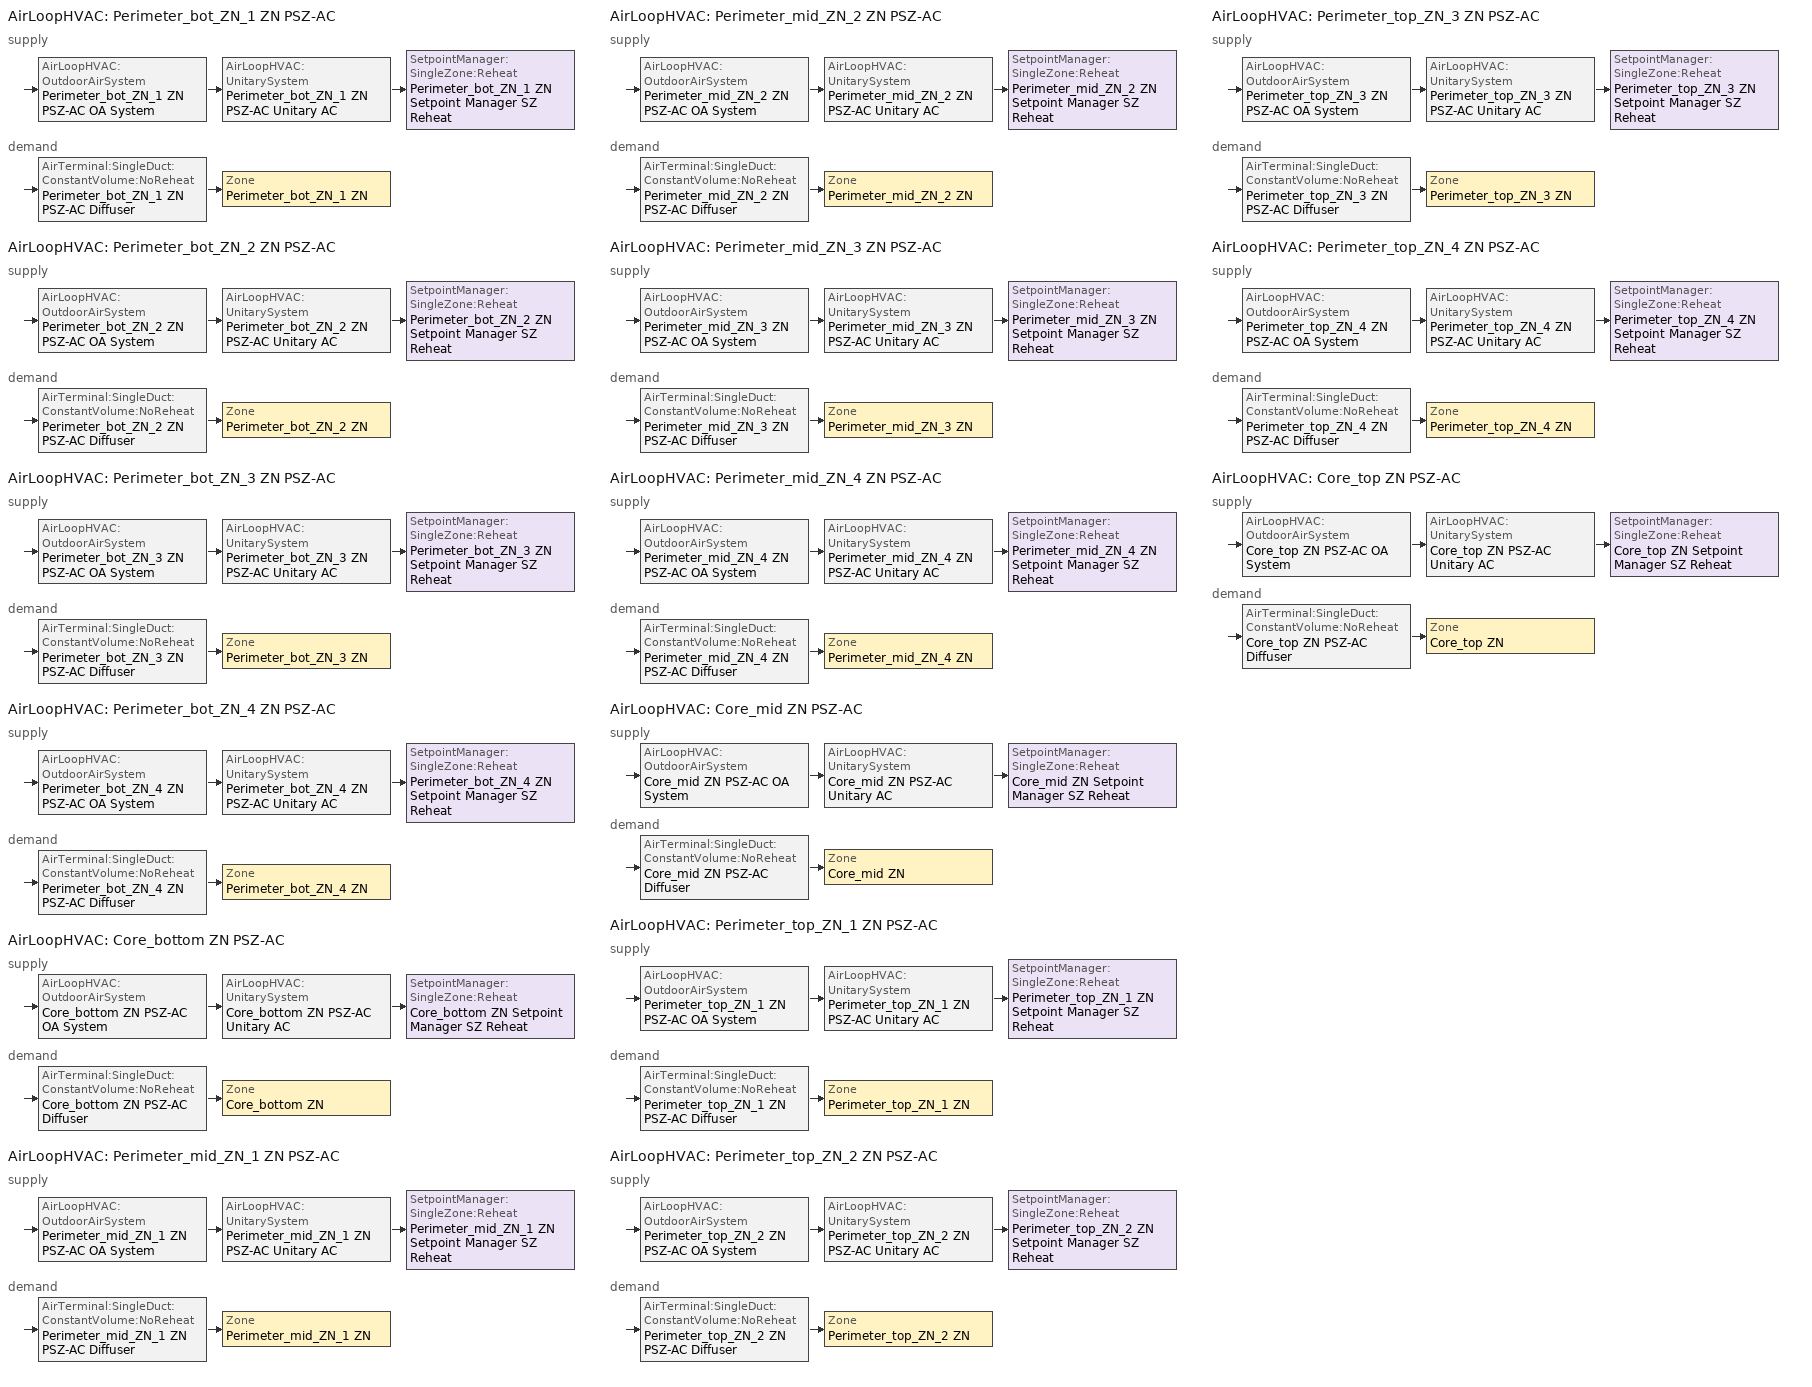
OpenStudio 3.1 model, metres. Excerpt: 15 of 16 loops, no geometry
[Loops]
AirLoopHVAC 'Perimeter_bot_ZN_1 ZN PSZ-AC'
 supply: AirLoopHVAC:OutdoorAirSystem 'Perimeter_bot_ZN_1 ZN PSZ-AC OA System' > AirLoopHVAC:UnitarySystem 'Perimeter_bot_ZN_1 ZN PSZ-AC Unitary AC' > SetpointManager:SingleZone:Reheat 'Perimeter_bot_ZN_1 ZN Setpoint Manager SZ Reheat'
 demand: AirTerminal:SingleDuct:ConstantVolume:NoReheat 'Perimeter_bot_ZN_1 ZN PSZ-AC Diffuser' > Zone 'Perimeter_bot_ZN_1 ZN'
AirLoopHVAC 'Perimeter_bot_ZN_2 ZN PSZ-AC'
 supply: AirLoopHVAC:OutdoorAirSystem 'Perimeter_bot_ZN_2 ZN PSZ-AC OA System' > AirLoopHVAC:UnitarySystem 'Perimeter_bot_ZN_2 ZN PSZ-AC Unitary AC' > SetpointManager:SingleZone:Reheat 'Perimeter_bot_ZN_2 ZN Setpoint Manager SZ Reheat'
 demand: AirTerminal:SingleDuct:ConstantVolume:NoReheat 'Perimeter_bot_ZN_2 ZN PSZ-AC Diffuser' > Zone 'Perimeter_bot_ZN_2 ZN'
AirLoopHVAC 'Perimeter_bot_ZN_3 ZN PSZ-AC'
 supply: AirLoopHVAC:OutdoorAirSystem 'Perimeter_bot_ZN_3 ZN PSZ-AC OA System' > AirLoopHVAC:UnitarySystem 'Perimeter_bot_ZN_3 ZN PSZ-AC Unitary AC' > SetpointManager:SingleZone:Reheat 'Perimeter_bot_ZN_3 ZN Setpoint Manager SZ Reheat'
 demand: AirTerminal:SingleDuct:ConstantVolume:NoReheat 'Perimeter_bot_ZN_3 ZN PSZ-AC Diffuser' > Zone 'Perimeter_bot_ZN_3 ZN'
AirLoopHVAC 'Perimeter_bot_ZN_4 ZN PSZ-AC'
 supply: AirLoopHVAC:OutdoorAirSystem 'Perimeter_bot_ZN_4 ZN PSZ-AC OA System' > AirLoopHVAC:UnitarySystem 'Perimeter_bot_ZN_4 ZN PSZ-AC Unitary AC' > SetpointManager:SingleZone:Reheat 'Perimeter_bot_ZN_4 ZN Setpoint Manager SZ Reheat'
 demand: AirTerminal:SingleDuct:ConstantVolume:NoReheat 'Perimeter_bot_ZN_4 ZN PSZ-AC Diffuser' > Zone 'Perimeter_bot_ZN_4 ZN'
AirLoopHVAC 'Core_bottom ZN PSZ-AC'
 supply: AirLoopHVAC:OutdoorAirSystem 'Core_bottom ZN PSZ-AC OA System' > AirLoopHVAC:UnitarySystem 'Core_bottom ZN PSZ-AC Unitary AC' > SetpointManager:SingleZone:Reheat 'Core_bottom ZN Setpoint Manager SZ Reheat'
 demand: AirTerminal:SingleDuct:ConstantVolume:NoReheat 'Core_bottom ZN PSZ-AC Diffuser' > Zone 'Core_bottom ZN'
AirLoopHVAC 'Perimeter_mid_ZN_1 ZN PSZ-AC'
 supply: AirLoopHVAC:OutdoorAirSystem 'Perimeter_mid_ZN_1 ZN PSZ-AC OA System' > AirLoopHVAC:UnitarySystem 'Perimeter_mid_ZN_1 ZN PSZ-AC Unitary AC' > SetpointManager:SingleZone:Reheat 'Perimeter_mid_ZN_1 ZN Setpoint Manager SZ Reheat'
 demand: AirTerminal:SingleDuct:ConstantVolume:NoReheat 'Perimeter_mid_ZN_1 ZN PSZ-AC Diffuser' > Zone 'Perimeter_mid_ZN_1 ZN'
AirLoopHVAC 'Perimeter_mid_ZN_2 ZN PSZ-AC'
 supply: AirLoopHVAC:OutdoorAirSystem 'Perimeter_mid_ZN_2 ZN PSZ-AC OA System' > AirLoopHVAC:UnitarySystem 'Perimeter_mid_ZN_2 ZN PSZ-AC Unitary AC' > SetpointManager:SingleZone:Reheat 'Perimeter_mid_ZN_2 ZN Setpoint Manager SZ Reheat'
 demand: AirTerminal:SingleDuct:ConstantVolume:NoReheat 'Perimeter_mid_ZN_2 ZN PSZ-AC Diffuser' > Zone 'Perimeter_mid_ZN_2 ZN'
AirLoopHVAC 'Perimeter_mid_ZN_3 ZN PSZ-AC'
 supply: AirLoopHVAC:OutdoorAirSystem 'Perimeter_mid_ZN_3 ZN PSZ-AC OA System' > AirLoopHVAC:UnitarySystem 'Perimeter_mid_ZN_3 ZN PSZ-AC Unitary AC' > SetpointManager:SingleZone:Reheat 'Perimeter_mid_ZN_3 ZN Setpoint Manager SZ Reheat'
 demand: AirTerminal:SingleDuct:ConstantVolume:NoReheat 'Perimeter_mid_ZN_3 ZN PSZ-AC Diffuser' > Zone 'Perimeter_mid_ZN_3 ZN'
AirLoopHVAC 'Perimeter_mid_ZN_4 ZN PSZ-AC'
 supply: AirLoopHVAC:OutdoorAirSystem 'Perimeter_mid_ZN_4 ZN PSZ-AC OA System' > AirLoopHVAC:UnitarySystem 'Perimeter_mid_ZN_4 ZN PSZ-AC Unitary AC' > SetpointManager:SingleZone:Reheat 'Perimeter_mid_ZN_4 ZN Setpoint Manager SZ Reheat'
 demand: AirTerminal:SingleDuct:ConstantVolume:NoReheat 'Perimeter_mid_ZN_4 ZN PSZ-AC Diffuser' > Zone 'Perimeter_mid_ZN_4 ZN'
AirLoopHVAC 'Core_mid ZN PSZ-AC'
 supply: AirLoopHVAC:OutdoorAirSystem 'Core_mid ZN PSZ-AC OA System' > AirLoopHVAC:UnitarySystem 'Core_mid ZN PSZ-AC Unitary AC' > SetpointManager:SingleZone:Reheat 'Core_mid ZN Setpoint Manager SZ Reheat'
 demand: AirTerminal:SingleDuct:ConstantVolume:NoReheat 'Core_mid ZN PSZ-AC Diffuser' > Zone 'Core_mid ZN'
AirLoopHVAC 'Perimeter_top_ZN_1 ZN PSZ-AC'
 supply: AirLoopHVAC:OutdoorAirSystem 'Perimeter_top_ZN_1 ZN PSZ-AC OA System' > AirLoopHVAC:UnitarySystem 'Perimeter_top_ZN_1 ZN PSZ-AC Unitary AC' > SetpointManager:SingleZone:Reheat 'Perimeter_top_ZN_1 ZN Setpoint Manager SZ Reheat'
 demand: AirTerminal:SingleDuct:ConstantVolume:NoReheat 'Perimeter_top_ZN_1 ZN PSZ-AC Diffuser' > Zone 'Perimeter_top_ZN_1 ZN'
AirLoopHVAC 'Perimeter_top_ZN_2 ZN PSZ-AC'
 supply: AirLoopHVAC:OutdoorAirSystem 'Perimeter_top_ZN_2 ZN PSZ-AC OA System' > AirLoopHVAC:UnitarySystem 'Perimeter_top_ZN_2 ZN PSZ-AC Unitary AC' > SetpointManager:SingleZone:Reheat 'Perimeter_top_ZN_2 ZN Setpoint Manager SZ Reheat'
 demand: AirTerminal:SingleDuct:ConstantVolume:NoReheat 'Perimeter_top_ZN_2 ZN PSZ-AC Diffuser' > Zone 'Perimeter_top_ZN_2 ZN'
AirLoopHVAC 'Perimeter_top_ZN_3 ZN PSZ-AC'
 supply: AirLoopHVAC:OutdoorAirSystem 'Perimeter_top_ZN_3 ZN PSZ-AC OA System' > AirLoopHVAC:UnitarySystem 'Perimeter_top_ZN_3 ZN PSZ-AC Unitary AC' > SetpointManager:SingleZone:Reheat 'Perimeter_top_ZN_3 ZN Setpoint Manager SZ Reheat'
 demand: AirTerminal:SingleDuct:ConstantVolume:NoReheat 'Perimeter_top_ZN_3 ZN PSZ-AC Diffuser' > Zone 'Perimeter_top_ZN_3 ZN'
AirLoopHVAC 'Perimeter_top_ZN_4 ZN PSZ-AC'
 supply: AirLoopHVAC:OutdoorAirSystem 'Perimeter_top_ZN_4 ZN PSZ-AC OA System' > AirLoopHVAC:UnitarySystem 'Perimeter_top_ZN_4 ZN PSZ-AC Unitary AC' > SetpointManager:SingleZone:Reheat 'Perimeter_top_ZN_4 ZN Setpoint Manager SZ Reheat'
 demand: AirTerminal:SingleDuct:ConstantVolume:NoReheat 'Perimeter_top_ZN_4 ZN PSZ-AC Diffuser' > Zone 'Perimeter_top_ZN_4 ZN'
AirLoopHVAC 'Core_top ZN PSZ-AC'
 supply: AirLoopHVAC:OutdoorAirSystem 'Core_top ZN PSZ-AC OA System' > AirLoopHVAC:UnitarySystem 'Core_top ZN PSZ-AC Unitary AC' > SetpointManager:SingleZone:Reheat 'Core_top ZN Setpoint Manager SZ Reheat'
 demand: AirTerminal:SingleDuct:ConstantVolume:NoReheat 'Core_top ZN PSZ-AC Diffuser' > Zone 'Core_top ZN'
[Sizing:Zone] Zone Cooling Design Supply Air Temperature Input Method=SupplyAirTemperature; Zone Cooling Design Supply Air Temperature {C}=12.7778; Zone Cooling Design Supply Air Temperature Difference {deltaC}=11.11; Zone Heating Design Supply Air Temperature Input Method=SupplyAirTemperature; Zone Heating Design Supply Air Temperature {C}=50; Zone Heating Design Supply Air Temperature Difference {deltaC}=11.11; Zone Cooling Design Supply Air Humidity Ratio {kg-H2O/kg-air}=0.0085; Zone Heating Design Supply Air Humidity Ratio {kg-H2O/kg-air}=0.008; Cooling Design Air Flow Method=DesignDay; Heating Design Air Flow Method=DesignDay; Account for Dedicated Outdoor Air System=No; Dedicated Outdoor Air System Control Strategy=NeutralSupplyAir; Dedicated Outdoor Air Low Setpoint Temperature for Design {C}=autosize; Dedicated Outdoor Air High Setpoint Temperature for Design {C}=autosize
Core_bottom ZN; Core_mid ZN; Core_top ZN; Perimeter_bot_ZN_1 ZN; Perimeter_bot_ZN_2 ZN; Perimeter_bot_ZN_3 ZN; Perimeter_bot_ZN_4 ZN; Perimeter_mid_ZN_1 ZN; Perimeter_mid_ZN_2 ZN; Perimeter_mid_ZN_3 ZN; Perimeter_mid_ZN_4 ZN; Perimeter_top_ZN_1 ZN; Perimeter_top_ZN_2 ZN; Perimeter_top_ZN_3 ZN; Perimeter_top_ZN_4 ZN
[Zone equipment]
Core_bottom ZN: Core_bottom ZN PSZ-AC Diffuser
Core_mid ZN: Core_mid ZN PSZ-AC Diffuser
Core_top ZN: Core_top ZN PSZ-AC Diffuser
Perimeter_bot_ZN_1 ZN: Perimeter_bot_ZN_1 ZN PSZ-AC Diffuser
Perimeter_bot_ZN_2 ZN: Perimeter_bot_ZN_2 ZN PSZ-AC Diffuser
Perimeter_bot_ZN_3 ZN: Perimeter_bot_ZN_3 ZN PSZ-AC Diffuser
Perimeter_bot_ZN_4 ZN: Perimeter_bot_ZN_4 ZN PSZ-AC Diffuser
Perimeter_mid_ZN_1 ZN: Perimeter_mid_ZN_1 ZN PSZ-AC Diffuser
Perimeter_mid_ZN_2 ZN: Perimeter_mid_ZN_2 ZN PSZ-AC Diffuser
Perimeter_mid_ZN_3 ZN: Perimeter_mid_ZN_3 ZN PSZ-AC Diffuser
Perimeter_mid_ZN_4 ZN: Perimeter_mid_ZN_4 ZN PSZ-AC Diffuser
Perimeter_top_ZN_1 ZN: Perimeter_top_ZN_1 ZN PSZ-AC Diffuser
Perimeter_top_ZN_2 ZN: Perimeter_top_ZN_2 ZN PSZ-AC Diffuser
Perimeter_top_ZN_3 ZN: Perimeter_top_ZN_3 ZN PSZ-AC Diffuser
Perimeter_top_ZN_4 ZN: Perimeter_top_ZN_4 ZN PSZ-AC Diffuser
[AirLoopHVAC] Availability Schedule=OfficeMedium HVACOperationSchd; Design Supply Air Flow Rate {m3/s}=autosize; Design Return Air Flow Fraction of Supply Air Flow=1
Perimeter_bot_ZN_1 ZN PSZ-AC; Perimeter_bot_ZN_2 ZN PSZ-AC; Perimeter_bot_ZN_3 ZN PSZ-AC; Perimeter_bot_ZN_4 ZN PSZ-AC; Core_bottom ZN PSZ-AC; Perimeter_mid_ZN_1 ZN PSZ-AC; Perimeter_mid_ZN_2 ZN PSZ-AC; Perimeter_mid_ZN_3 ZN PSZ-AC; Perimeter_mid_ZN_4 ZN PSZ-AC; Core_mid ZN PSZ-AC; Perimeter_top_ZN_1 ZN PSZ-AC; Perimeter_top_ZN_2 ZN PSZ-AC; Perimeter_top_ZN_3 ZN PSZ-AC; Perimeter_top_ZN_4 ZN PSZ-AC; Core_top ZN PSZ-AC
[Sizing:System] Type of Load to Size On=Sensible; Design Outdoor Air Flow Rate {m3/s}=Autosize; Central Heating Maximum System Air Flow Ratio=1; Preheat Design Temperature {C}=7.22222; Preheat Design Humidity Ratio {kg-H2O/kg-Air}=0.008; Precool Design Temperature {C}=12.7778; Precool Design Humidity Ratio {kg-H2O/kg-Air}=0.008; Central Cooling Design Supply Air Temperature {C}=12.7778; Central Heating Design Supply Air Temperature {C}=50; Sizing Option=Coincident; 100% Outdoor Air in Cooling=No; 100% Outdoor Air in Heating=No; Central Cooling Design Supply Air Humidity Ratio {kg-H2O/kg-Air}=0.0085; Central Heating Design Supply Air Humidity Ratio {kg-H2O/kg-Air}=0.008; Cooling Design Air Flow Method=DesignDay; Cooling Design Air Flow Rate {m3/s}=0; Heating Design Air Flow Method=DesignDay; Heating Design Air Flow Rate {m3/s}=0; System Outdoor Air Method=ZoneSum; Zone Maximum Outdoor Air Fraction=1; Cooling Supply Air Flow Rate Per Floor Area {m3/s-m2}=0.00996765; Cooling Fraction of Autosized Cooling Supply Air Flow Rate=1; Cooling Supply Air Flow Rate Per Unit Cooling Capacity {m3/s-W}=3.94755e-05; Heating Supply Air Flow Rate Per Floor Area {m3/s-m2}=0.00996765; Heating Fraction of Autosized Heating Supply Air Flow Rate=1; Heating Fraction of Autosized Cooling Supply Air Flow Rate=1; Heating Supply Air Flow Rate Per Unit Heating Capacity {m3/s-W}=3.15882e-05; Cooling Design Capacity Method=CoolingDesignCapacity; Cooling Design Capacity {W}=autosize; Cooling Design Capacity Per Floor Area {W/m2}=234.7; Fraction of Autosized Cooling Design Capacity=1; Heating Design Capacity Method=HeatingDesignCapacity; Heating Design Capacity {W}=autosize; Heating Design Capacity Per Floor Area {W/m2}=157; Fraction of Autosized Heating Design Capacity=1; Central Cooling Capacity Control Method=OnOff
Perimeter_bot_ZN_1 ZN PSZ-AC; Perimeter_bot_ZN_2 ZN PSZ-AC; Perimeter_bot_ZN_3 ZN PSZ-AC; Perimeter_bot_ZN_4 ZN PSZ-AC; Core_bottom ZN PSZ-AC; Perimeter_mid_ZN_1 ZN PSZ-AC; Perimeter_mid_ZN_2 ZN PSZ-AC; Perimeter_mid_ZN_3 ZN PSZ-AC; Perimeter_mid_ZN_4 ZN PSZ-AC; Core_mid ZN PSZ-AC; Perimeter_top_ZN_1 ZN PSZ-AC; Perimeter_top_ZN_2 ZN PSZ-AC; Perimeter_top_ZN_3 ZN PSZ-AC; Perimeter_top_ZN_4 ZN PSZ-AC; Core_top ZN PSZ-AC
[SetpointManager:SingleZone:Reheat] Minimum Supply Air Temperature {C}=12.7778; Maximum Supply Air Temperature {C}=50
Name | Control Zone | Setpoint Node or NodeList
Perimeter_bot_ZN_1 ZN Setpoint Manager SZ Reheat | Perimeter_bot_ZN_1 ZN | Perimeter_bot_ZN_1 ZN PSZ-AC Supply Outlet Node
Perimeter_bot_ZN_2 ZN Setpoint Manager SZ Reheat | Perimeter_bot_ZN_2 ZN | Perimeter_bot_ZN_2 ZN PSZ-AC Supply Outlet Node
Perimeter_bot_ZN_3 ZN Setpoint Manager SZ Reheat | Perimeter_bot_ZN_3 ZN | Perimeter_bot_ZN_3 ZN PSZ-AC Supply Outlet Node
Perimeter_bot_ZN_4 ZN Setpoint Manager SZ Reheat | Perimeter_bot_ZN_4 ZN | Perimeter_bot_ZN_4 ZN PSZ-AC Supply Outlet Node
Core_bottom ZN Setpoint Manager SZ Reheat | Core_bottom ZN | Core_bottom ZN PSZ-AC Supply Outlet Node
Perimeter_mid_ZN_1 ZN Setpoint Manager SZ Reheat | Perimeter_mid_ZN_1 ZN | Perimeter_mid_ZN_1 ZN PSZ-AC Supply Outlet Node
Perimeter_mid_ZN_2 ZN Setpoint Manager SZ Reheat | Perimeter_mid_ZN_2 ZN | Perimeter_mid_ZN_2 ZN PSZ-AC Supply Outlet Node
Perimeter_mid_ZN_3 ZN Setpoint Manager SZ Reheat | Perimeter_mid_ZN_3 ZN | Perimeter_mid_ZN_3 ZN PSZ-AC Supply Outlet Node
Perimeter_mid_ZN_4 ZN Setpoint Manager SZ Reheat | Perimeter_mid_ZN_4 ZN | Perimeter_mid_ZN_4 ZN PSZ-AC Supply Outlet Node
Core_mid ZN Setpoint Manager SZ Reheat | Core_mid ZN | Core_mid ZN PSZ-AC Supply Outlet Node
Perimeter_top_ZN_1 ZN Setpoint Manager SZ Reheat | Perimeter_top_ZN_1 ZN | Perimeter_top_ZN_1 ZN PSZ-AC Supply Outlet Node
Perimeter_top_ZN_2 ZN Setpoint Manager SZ Reheat | Perimeter_top_ZN_2 ZN | Perimeter_top_ZN_2 ZN PSZ-AC Supply Outlet Node
Perimeter_top_ZN_3 ZN Setpoint Manager SZ Reheat | Perimeter_top_ZN_3 ZN | Perimeter_top_ZN_3 ZN PSZ-AC Supply Outlet Node
Perimeter_top_ZN_4 ZN Setpoint Manager SZ Reheat | Perimeter_top_ZN_4 ZN | Perimeter_top_ZN_4 ZN PSZ-AC Supply Outlet Node
Core_top ZN Setpoint Manager SZ Reheat | Core_top ZN | Core_top ZN PSZ-AC Supply Outlet Node
[Coil:Heating:Gas] Availability Schedule=Always On Discrete; Gas Burner Efficiency=0.65; Nominal Capacity {W}=AutoSize; Parasitic Electric Load {W}=0; Parasitic Gas Load {W}=0
Perimeter_bot_ZN_1 ZN PSZ-AC Gas Htg Coil 146kBtu/hr 0.8 Thermal Eff; Perimeter_bot_ZN_2 ZN PSZ-AC Gas Htg Coil 110kBtu/hr 0.8 Thermal Eff; Perimeter_bot_ZN_3 ZN PSZ-AC Gas Htg Coil 139kBtu/hr 0.8 Thermal Eff; Perimeter_bot_ZN_4 ZN PSZ-AC Gas Htg Coil 128kBtu/hr 0.8 Thermal Eff; Core_bottom ZN PSZ-AC Gas Htg Coil 255kBtu/hr 0.8 Thermal Eff; Perimeter_mid_ZN_1 ZN PSZ-AC Gas Htg Coil 185kBtu/hr 0.8 Thermal Eff; Perimeter_mid_ZN_2 ZN PSZ-AC Gas Htg Coil 137kBtu/hr 0.8 Thermal Eff; Perimeter_mid_ZN_3 ZN PSZ-AC Gas Htg Coil 140kBtu/hr 0.8 Thermal Eff; Perimeter_mid_ZN_4 ZN PSZ-AC Gas Htg Coil 153kBtu/hr 0.8 Thermal Eff; Core_mid ZN PSZ-AC Gas Htg Coil 431kBtu/hr 0.8 Thermal Eff; Perimeter_top_ZN_1 ZN PSZ-AC Gas Htg Coil 192kBtu/hr 0.8 Thermal Eff; Perimeter_top_ZN_2 ZN PSZ-AC Gas Htg Coil 139kBtu/hr 0.8 Thermal Eff; Perimeter_top_ZN_3 ZN PSZ-AC Gas Htg Coil 152kBtu/hr 0.8 Thermal Eff; Perimeter_top_ZN_4 ZN PSZ-AC Gas Htg Coil 158kBtu/hr 0.8 Thermal Eff; Core_top ZN PSZ-AC Gas Htg Coil 444kBtu/hr 0.8 Thermal Eff
[Coil:Heating:Electric] Availability Schedule=Always Off Discrete; Efficiency=1; Nominal Capacity {W}=0
Perimeter_bot_ZN_1 ZN PSZ-AC No Heat; Perimeter_bot_ZN_2 ZN PSZ-AC No Heat; Perimeter_bot_ZN_3 ZN PSZ-AC No Heat; Perimeter_bot_ZN_4 ZN PSZ-AC No Heat; Core_bottom ZN PSZ-AC No Heat; Perimeter_mid_ZN_1 ZN PSZ-AC No Heat; Perimeter_mid_ZN_2 ZN PSZ-AC No Heat; Perimeter_mid_ZN_3 ZN PSZ-AC No Heat; Perimeter_mid_ZN_4 ZN PSZ-AC No Heat; Core_mid ZN PSZ-AC No Heat; Perimeter_top_ZN_1 ZN PSZ-AC No Heat; Perimeter_top_ZN_2 ZN PSZ-AC No Heat; Perimeter_top_ZN_3 ZN PSZ-AC No Heat; Perimeter_top_ZN_4 ZN PSZ-AC No Heat; Core_top ZN PSZ-AC No Heat
[Coil:Cooling:DX:SingleSpeed] Availability Schedule=Always On Discrete; Rated Total Cooling Capacity {W}=autosize; Rated Sensible Heat Ratio=autosize; Rated COP {W/W}=3.39; Rated Air Flow Rate {m3/s}=autosize; Rated Evaporator Fan Power Per Volume Flow Rate {W/(m3/s)}=773.3; Total Cooling Capacity Function of Temperature Curve=DOE Ref DX Clg Coil Cool-Cap-fT; Total Cooling Capacity Function of Flow Fraction Curve=DOE Ref DX Clg Coil Cool-CAP-fFlow; Energy Input Ratio Function of Temperature Curve=DOE Ref DX Clg Coil Cool-EIR-fT; Energy Input Ratio Function of Flow Fraction Curve=DOE Ref DX Clg Coil Cool-EIR-fFlow; Part Load Fraction Correlation Curve=DOE Ref DX Clg Coil Cool-PLF-fPLR; Minimum Outdoor Dry-Bulb Temperature for Compressor Operation {C}=-25; Condenser Type=AirCooled; Evaporative Condenser Effectiveness=0; Evaporative Condenser Air Flow Rate {m3/s}=Autosize; Evaporative Condenser Pump Rated Power Consumption {W}=Autosize; Crankcase Heater Capacity {W}=0; Maximum Outdoor Dry-Bulb Temperature for Crankcase Heater Operation {C}=0; Basin Heater Capacity {W/K}=0; Basin Heater Setpoint Temperature {C}=10
Perimeter_bot_ZN_1 ZN PSZ-AC 1spd DX AC Clg Coil 69kBtu/hr 9.63EER; Perimeter_bot_ZN_2 ZN PSZ-AC 1spd DX AC Clg Coil 53kBtu/hr 11.06SEER; Perimeter_bot_ZN_3 ZN PSZ-AC 1spd DX AC Clg Coil 71kBtu/hr 9.63EER; Perimeter_bot_ZN_4 ZN PSZ-AC 1spd DX AC Clg Coil 63kBtu/hr 11.06SEER; Core_bottom ZN PSZ-AC 1spd DX AC Clg Coil 115kBtu/hr 9.63EER; Perimeter_mid_ZN_1 ZN PSZ-AC 1spd DX AC Clg Coil 90kBtu/hr 9.63EER; Perimeter_mid_ZN_2 ZN PSZ-AC 1spd DX AC Clg Coil 68kBtu/hr 9.63EER; Perimeter_mid_ZN_3 ZN PSZ-AC 1spd DX AC Clg Coil 66kBtu/hr 9.63EER; Perimeter_mid_ZN_4 ZN PSZ-AC 1spd DX AC Clg Coil 76kBtu/hr 9.63EER; Core_mid ZN PSZ-AC 1spd DX AC Clg Coil 201kBtu/hr 9.28EER; Perimeter_top_ZN_1 ZN PSZ-AC 1spd DX AC Clg Coil 93kBtu/hr 9.63EER; Perimeter_top_ZN_2 ZN PSZ-AC 1spd DX AC Clg Coil 69kBtu/hr 9.63EER; Perimeter_top_ZN_3 ZN PSZ-AC 1spd DX AC Clg Coil 72kBtu/hr 9.63EER; Perimeter_top_ZN_4 ZN PSZ-AC 1spd DX AC Clg Coil 79kBtu/hr 9.63EER; Core_top ZN PSZ-AC 1spd DX AC Clg Coil 205kBtu/hr 9.28EER
[Fan:OnOff] Availability Schedule=Always On Discrete; Pressure Rise {Pa}=622.722; Maximum Flow Rate {m3/s}=autosize; Motor In Airstream Fraction=1
Name | Fan Total Efficiency | Motor Efficiency | Fan Power Ratio Function of Speed Ratio Curve | Fan Efficiency Ratio Function of Speed Ratio Curve
Perimeter_bot_ZN_1 ZN PSZ-AC Fan | 0.546 | 0.84 | Fan On Off Power Curve | Fan On Off Efficiency Curve
Perimeter_bot_ZN_2 ZN PSZ-AC Fan | 0.546 | 0.84 | Fan On Off Power Curve 1 | Fan On Off Efficiency Curve 1
Perimeter_bot_ZN_3 ZN PSZ-AC Fan | 0.546 | 0.84 | Fan On Off Power Curve 2 | Fan On Off Efficiency Curve 2
Perimeter_bot_ZN_4 ZN PSZ-AC Fan | 0.546 | 0.84 | Fan On Off Power Curve 3 | Fan On Off Efficiency Curve 3
Core_bottom ZN PSZ-AC Fan | 0.56875 | 0.875 | Fan On Off Power Curve 4 | Fan On Off Efficiency Curve 4
Perimeter_mid_ZN_1 ZN PSZ-AC Fan | 0.56875 | 0.875 | Fan On Off Power Curve 5 | Fan On Off Efficiency Curve 5
Perimeter_mid_ZN_2 ZN PSZ-AC Fan | 0.546 | 0.84 | Fan On Off Power Curve 6 | Fan On Off Efficiency Curve 6
Perimeter_mid_ZN_3 ZN PSZ-AC Fan | 0.546 | 0.84 | Fan On Off Power Curve 7 | Fan On Off Efficiency Curve 7
Perimeter_mid_ZN_4 ZN PSZ-AC Fan | 0.546 | 0.84 | Fan On Off Power Curve 8 | Fan On Off Efficiency Curve 8
Core_mid ZN PSZ-AC Fan | 0.56875 | 0.875 | Fan On Off Power Curve 9 | Fan On Off Efficiency Curve 9
Perimeter_top_ZN_1 ZN PSZ-AC Fan | 0.56875 | 0.875 | Fan On Off Power Curve 10 | Fan On Off Efficiency Curve 10
Perimeter_top_ZN_2 ZN PSZ-AC Fan | 0.546 | 0.84 | Fan On Off Power Curve 11 | Fan On Off Efficiency Curve 11
Perimeter_top_ZN_3 ZN PSZ-AC Fan | 0.546 | 0.84 | Fan On Off Power Curve 12 | Fan On Off Efficiency Curve 12
Perimeter_top_ZN_4 ZN PSZ-AC Fan | 0.546 | 0.84 | Fan On Off Power Curve 13 | Fan On Off Efficiency Curve 13
Core_top ZN PSZ-AC Fan | 0.56875 | 0.875 | Fan On Off Power Curve 14 | Fan On Off Efficiency Curve 14
[AirLoopHVAC:UnitarySystem] Control Type=Load; Dehumidification Control Type=None; Availability Schedule=OfficeMedium HVACOperationSchd; Fan Placement=DrawThrough; Supply Air Fan Operating Mode Schedule=OfficeMedium HVACOperationSchd; DX Heating Coil Sizing Ratio=1; Use DOAS DX Cooling Coil=No; DOAS DX Cooling Coil Leaving Minimum Air Temperature {C}=2; Latent Load Control=SensibleOnlyLoadControl; Supply Air Flow Rate During Cooling Operation {m3/s}=Autosize; Supply Air Flow Rate During Heating Operation {m3/s}=Autosize; Supply Air Flow Rate When No Cooling or Heating is Required {m3/s}=Autosize; Maximum Supply Air Temperature {C}=80; Maximum Outdoor Dry-Bulb Temperature for Supplemental Heater Operation {C}=21; Maximum Cycling Rate {cycles/hr}=2.5; Heat Pump Time Constant {s}=60; Fraction of On-Cycle Power Use=0.01; Heat Pump Fan Delay Time {s}=60; Ancilliary On-Cycle Electric Power {W}=0; Ancilliary Off-Cycle Electric Power {W}=0
Name | Controlling Zone or Thermostat Location | Supply Fan | Heating Coil | Cooling Coil | Supplemental Heating Coil
Perimeter_bot_ZN_1 ZN PSZ-AC Unitary AC | Perimeter_bot_ZN_1 ZN | Perimeter_bot_ZN_1 ZN PSZ-AC Fan | Perimeter_bot_ZN_1 ZN PSZ-AC Gas Htg Coil 146kBtu/hr 0.8 Thermal Eff | Perimeter_bot_ZN_1 ZN PSZ-AC 1spd DX AC Clg Coil 69kBtu/hr 9.63EER | Perimeter_bot_ZN_1 ZN PSZ-AC No Heat
Perimeter_bot_ZN_2 ZN PSZ-AC Unitary AC | Perimeter_bot_ZN_2 ZN | Perimeter_bot_ZN_2 ZN PSZ-AC Fan | Perimeter_bot_ZN_2 ZN PSZ-AC Gas Htg Coil 110kBtu/hr 0.8 Thermal Eff | Perimeter_bot_ZN_2 ZN PSZ-AC 1spd DX AC Clg Coil 53kBtu/hr 11.06SEER | Perimeter_bot_ZN_2 ZN PSZ-AC No Heat
Perimeter_bot_ZN_3 ZN PSZ-AC Unitary AC | Perimeter_bot_ZN_3 ZN | Perimeter_bot_ZN_3 ZN PSZ-AC Fan | Perimeter_bot_ZN_3 ZN PSZ-AC Gas Htg Coil 139kBtu/hr 0.8 Thermal Eff | Perimeter_bot_ZN_3 ZN PSZ-AC 1spd DX AC Clg Coil 71kBtu/hr 9.63EER | Perimeter_bot_ZN_3 ZN PSZ-AC No Heat
Perimeter_bot_ZN_4 ZN PSZ-AC Unitary AC | Perimeter_bot_ZN_4 ZN | Perimeter_bot_ZN_4 ZN PSZ-AC Fan | Perimeter_bot_ZN_4 ZN PSZ-AC Gas Htg Coil 128kBtu/hr 0.8 Thermal Eff | Perimeter_bot_ZN_4 ZN PSZ-AC 1spd DX AC Clg Coil 63kBtu/hr 11.06SEER | Perimeter_bot_ZN_4 ZN PSZ-AC No Heat
Core_bottom ZN PSZ-AC Unitary AC | Core_bottom ZN | Core_bottom ZN PSZ-AC Fan | Core_bottom ZN PSZ-AC Gas Htg Coil 255kBtu/hr 0.8 Thermal Eff | Core_bottom ZN PSZ-AC 1spd DX AC Clg Coil 115kBtu/hr 9.63EER | Core_bottom ZN PSZ-AC No Heat
Perimeter_mid_ZN_1 ZN PSZ-AC Unitary AC | Perimeter_mid_ZN_1 ZN | Perimeter_mid_ZN_1 ZN PSZ-AC Fan | Perimeter_mid_ZN_1 ZN PSZ-AC Gas Htg Coil 185kBtu/hr 0.8 Thermal Eff | Perimeter_mid_ZN_1 ZN PSZ-AC 1spd DX AC Clg Coil 90kBtu/hr 9.63EER | Perimeter_mid_ZN_1 ZN PSZ-AC No Heat
Perimeter_mid_ZN_2 ZN PSZ-AC Unitary AC | Perimeter_mid_ZN_2 ZN | Perimeter_mid_ZN_2 ZN PSZ-AC Fan | Perimeter_mid_ZN_2 ZN PSZ-AC Gas Htg Coil 137kBtu/hr 0.8 Thermal Eff | Perimeter_mid_ZN_2 ZN PSZ-AC 1spd DX AC Clg Coil 68kBtu/hr 9.63EER | Perimeter_mid_ZN_2 ZN PSZ-AC No Heat
Perimeter_mid_ZN_3 ZN PSZ-AC Unitary AC | Perimeter_mid_ZN_3 ZN | Perimeter_mid_ZN_3 ZN PSZ-AC Fan | Perimeter_mid_ZN_3 ZN PSZ-AC Gas Htg Coil 140kBtu/hr 0.8 Thermal Eff | Perimeter_mid_ZN_3 ZN PSZ-AC 1spd DX AC Clg Coil 66kBtu/hr 9.63EER | Perimeter_mid_ZN_3 ZN PSZ-AC No Heat
Perimeter_mid_ZN_4 ZN PSZ-AC Unitary AC | Perimeter_mid_ZN_4 ZN | Perimeter_mid_ZN_4 ZN PSZ-AC Fan | Perimeter_mid_ZN_4 ZN PSZ-AC Gas Htg Coil 153kBtu/hr 0.8 Thermal Eff | Perimeter_mid_ZN_4 ZN PSZ-AC 1spd DX AC Clg Coil 76kBtu/hr 9.63EER | Perimeter_mid_ZN_4 ZN PSZ-AC No Heat
Core_mid ZN PSZ-AC Unitary AC | Core_mid ZN | Core_mid ZN PSZ-AC Fan | Core_mid ZN PSZ-AC Gas Htg Coil 431kBtu/hr 0.8 Thermal Eff | Core_mid ZN PSZ-AC 1spd DX AC Clg Coil 201kBtu/hr 9.28EER | Core_mid ZN PSZ-AC No Heat
Perimeter_top_ZN_1 ZN PSZ-AC Unitary AC | Perimeter_top_ZN_1 ZN | Perimeter_top_ZN_1 ZN PSZ-AC Fan | Perimeter_top_ZN_1 ZN PSZ-AC Gas Htg Coil 192kBtu/hr 0.8 Thermal Eff | Perimeter_top_ZN_1 ZN PSZ-AC 1spd DX AC Clg Coil 93kBtu/hr 9.63EER | Perimeter_top_ZN_1 ZN PSZ-AC No Heat
Perimeter_top_ZN_2 ZN PSZ-AC Unitary AC | Perimeter_top_ZN_2 ZN | Perimeter_top_ZN_2 ZN PSZ-AC Fan | Perimeter_top_ZN_2 ZN PSZ-AC Gas Htg Coil 139kBtu/hr 0.8 Thermal Eff | Perimeter_top_ZN_2 ZN PSZ-AC 1spd DX AC Clg Coil 69kBtu/hr 9.63EER | Perimeter_top_ZN_2 ZN PSZ-AC No Heat
Perimeter_top_ZN_3 ZN PSZ-AC Unitary AC | Perimeter_top_ZN_3 ZN | Perimeter_top_ZN_3 ZN PSZ-AC Fan | Perimeter_top_ZN_3 ZN PSZ-AC Gas Htg Coil 152kBtu/hr 0.8 Thermal Eff | Perimeter_top_ZN_3 ZN PSZ-AC 1spd DX AC Clg Coil 72kBtu/hr 9.63EER | Perimeter_top_ZN_3 ZN PSZ-AC No Heat
Perimeter_top_ZN_4 ZN PSZ-AC Unitary AC | Perimeter_top_ZN_4 ZN | Perimeter_top_ZN_4 ZN PSZ-AC Fan | Perimeter_top_ZN_4 ZN PSZ-AC Gas Htg Coil 158kBtu/hr 0.8 Thermal Eff | Perimeter_top_ZN_4 ZN PSZ-AC 1spd DX AC Clg Coil 79kBtu/hr 9.63EER | Perimeter_top_ZN_4 ZN PSZ-AC No Heat
Core_top ZN PSZ-AC Unitary AC | Core_top ZN | Core_top ZN PSZ-AC Fan | Core_top ZN PSZ-AC Gas Htg Coil 444kBtu/hr 0.8 Thermal Eff | Core_top ZN PSZ-AC 1spd DX AC Clg Coil 205kBtu/hr 9.28EER | Core_top ZN PSZ-AC No Heat
[Controller:OutdoorAir] Minimum Outdoor Air Flow Rate {m3/s}=autosize; Maximum Outdoor Air Flow Rate {m3/s}=Autosize; Economizer Control Action Type=ModulateFlow; Lockout Type=LockoutWithCompressor; Minimum Limit Type=FixedMinimum; High Humidity Control=No; Heat Recovery Bypass Control Type=BypassWhenWithinEconomizerLimits
Name | Economizer Control Type | Minimum Outdoor Air Schedule | Controller Mechanical Ventilation | Economizer Maximum Limit Dry-Bulb Temperature {C} | Economizer Maximum Limit Enthalpy {J/kg}
Perimeter_bot_ZN_1 ZN PSZ-AC OA System Controller | DifferentialDryBulb | OfficeMedium MinOA_MotorizedDamper_Sched | Controller Mechanical Ventilation 1
Perimeter_bot_ZN_2 ZN PSZ-AC OA System Controller | NoEconomizer | Always On Discrete | Controller Mechanical Ventilation 2 | 28 | 64000
Perimeter_bot_ZN_3 ZN PSZ-AC OA System Controller | DifferentialDryBulb | OfficeMedium MinOA_MotorizedDamper_Sched | Controller Mechanical Ventilation 3
Perimeter_bot_ZN_4 ZN PSZ-AC OA System Controller | NoEconomizer | Always On Discrete | Controller Mechanical Ventilation 4 | 28 | 64000
Core_bottom ZN PSZ-AC OA System Controller | DifferentialDryBulb | OfficeMedium MinOA_MotorizedDamper_Sched | Controller Mechanical Ventilation 5
Perimeter_mid_ZN_1 ZN PSZ-AC OA System Controller | DifferentialDryBulb | OfficeMedium MinOA_MotorizedDamper_Sched | Controller Mechanical Ventilation 6
Perimeter_mid_ZN_2 ZN PSZ-AC OA System Controller | DifferentialDryBulb | OfficeMedium MinOA_MotorizedDamper_Sched | Controller Mechanical Ventilation 7
Perimeter_mid_ZN_3 ZN PSZ-AC OA System Controller | DifferentialDryBulb | OfficeMedium MinOA_MotorizedDamper_Sched | Controller Mechanical Ventilation 8
Perimeter_mid_ZN_4 ZN PSZ-AC OA System Controller | DifferentialDryBulb | OfficeMedium MinOA_MotorizedDamper_Sched | Controller Mechanical Ventilation 9
Core_mid ZN PSZ-AC OA System Controller | DifferentialDryBulb | OfficeMedium MinOA_MotorizedDamper_Sched | Controller Mechanical Ventilation 10
Perimeter_top_ZN_1 ZN PSZ-AC OA System Controller | DifferentialDryBulb | OfficeMedium MinOA_MotorizedDamper_Sched | Controller Mechanical Ventilation 11
Perimeter_top_ZN_2 ZN PSZ-AC OA System Controller | DifferentialDryBulb | OfficeMedium MinOA_MotorizedDamper_Sched | Controller Mechanical Ventilation 12
Perimeter_top_ZN_3 ZN PSZ-AC OA System Controller | DifferentialDryBulb | OfficeMedium MinOA_MotorizedDamper_Sched | Controller Mechanical Ventilation 13
Perimeter_top_ZN_4 ZN PSZ-AC OA System Controller | DifferentialDryBulb | OfficeMedium MinOA_MotorizedDamper_Sched | Controller Mechanical Ventilation 14
Core_top ZN PSZ-AC OA System Controller | DifferentialDryBulb | OfficeMedium MinOA_MotorizedDamper_Sched | Controller Mechanical Ventilation 15
[Controller:MechanicalVentilation] Availability Schedule=Always On Discrete; System Outdoor Air Method=ZoneSum
Controller Mechanical Ventilation 1; Controller Mechanical Ventilation 2; Controller Mechanical Ventilation 3; Controller Mechanical Ventilation 4; Controller Mechanical Ventilation 5; Controller Mechanical Ventilation 6; Controller Mechanical Ventilation 7; Controller Mechanical Ventilation 8; Controller Mechanical Ventilation 9; Controller Mechanical Ventilation 10; Controller Mechanical Ventilation 11; Controller Mechanical Ventilation 12; Controller Mechanical Ventilation 13; Controller Mechanical Ventilation 14; Controller Mechanical Ventilation 15
[AirLoopHVAC:OutdoorAirSystem]
Name | Controller
Perimeter_bot_ZN_1 ZN PSZ-AC OA System | Perimeter_bot_ZN_1 ZN PSZ-AC OA System Controller
Perimeter_bot_ZN_2 ZN PSZ-AC OA System | Perimeter_bot_ZN_2 ZN PSZ-AC OA System Controller
Perimeter_bot_ZN_3 ZN PSZ-AC OA System | Perimeter_bot_ZN_3 ZN PSZ-AC OA System Controller
Perimeter_bot_ZN_4 ZN PSZ-AC OA System | Perimeter_bot_ZN_4 ZN PSZ-AC OA System Controller
Core_bottom ZN PSZ-AC OA System | Core_bottom ZN PSZ-AC OA System Controller
Perimeter_mid_ZN_1 ZN PSZ-AC OA System | Perimeter_mid_ZN_1 ZN PSZ-AC OA System Controller
Perimeter_mid_ZN_2 ZN PSZ-AC OA System | Perimeter_mid_ZN_2 ZN PSZ-AC OA System Controller
Perimeter_mid_ZN_3 ZN PSZ-AC OA System | Perimeter_mid_ZN_3 ZN PSZ-AC OA System Controller
Perimeter_mid_ZN_4 ZN PSZ-AC OA System | Perimeter_mid_ZN_4 ZN PSZ-AC OA System Controller
Core_mid ZN PSZ-AC OA System | Core_mid ZN PSZ-AC OA System Controller
Perimeter_top_ZN_1 ZN PSZ-AC OA System | Perimeter_top_ZN_1 ZN PSZ-AC OA System Controller
Perimeter_top_ZN_2 ZN PSZ-AC OA System | Perimeter_top_ZN_2 ZN PSZ-AC OA System Controller
Perimeter_top_ZN_3 ZN PSZ-AC OA System | Perimeter_top_ZN_3 ZN PSZ-AC OA System Controller
Perimeter_top_ZN_4 ZN PSZ-AC OA System | Perimeter_top_ZN_4 ZN PSZ-AC OA System Controller
Core_top ZN PSZ-AC OA System | Core_top ZN PSZ-AC OA System Controller
[AirTerminal:SingleDuct:ConstantVolume:NoReheat] Availability Schedule=Always On Discrete; Maximum Air Flow Rate {m3/s}=AutoSize
Perimeter_bot_ZN_1 ZN PSZ-AC Diffuser; Perimeter_bot_ZN_2 ZN PSZ-AC Diffuser; Perimeter_bot_ZN_3 ZN PSZ-AC Diffuser; Perimeter_bot_ZN_4 ZN PSZ-AC Diffuser; Core_bottom ZN PSZ-AC Diffuser; Perimeter_mid_ZN_1 ZN PSZ-AC Diffuser; Perimeter_mid_ZN_2 ZN PSZ-AC Diffuser; Perimeter_mid_ZN_3 ZN PSZ-AC Diffuser; Perimeter_mid_ZN_4 ZN PSZ-AC Diffuser; Core_mid ZN PSZ-AC Diffuser; Perimeter_top_ZN_1 ZN PSZ-AC Diffuser; Perimeter_top_ZN_2 ZN PSZ-AC Diffuser; Perimeter_top_ZN_3 ZN PSZ-AC Diffuser; Perimeter_top_ZN_4 ZN PSZ-AC Diffuser; Core_top ZN PSZ-AC Diffuser
[Schedule:Constant]
Name | Value
Always On Discrete | 1
Always Off Discrete | 0
[Schedule:Ruleset]
Name | Default Day Schedule | Summer Design Day Schedule | Winter Design Day Schedule
OfficeMedium HVACOperationSchd | OfficeMedium HVACOperationSchd Default | OfficeMedium HVACOperationSchd Summer Design Day | OfficeMedium HVACOperationSchd Winter Design Day
OfficeMedium MinOA_MotorizedDamper_Sched | OfficeMedium MinOA_MotorizedDamper_Sched Default | OfficeMedium MinOA_MotorizedDamper_Sched Summer Design Day | OfficeMedium MinOA_MotorizedDamper_Sched Winter Design Day
[Schedule:Day]
OfficeMedium HVACOperationSchd Default; OfficeMedium MinOA_MotorizedDamper_Sched Default: 24, 0, 0
OfficeMedium HVACOperationSchd Summer Design Day: 6, 0, 0, 22, 0, 1, 24, 0, 0
OfficeMedium HVACOperationSchd SmrDsn|Wkdy Day: 5, 45, 0, 22, 30, 1, 24, 0, 0
OfficeMedium HVACOperationSchd Winter Design Day; OfficeMedium HVACOperationSchd WntrDsn|Sat Day: 6, 0, 0, 18, 0, 1, 24, 0, 0
OfficeMedium MinOA_MotorizedDamper_Sched Summer Design Day; OfficeMedium MinOA_MotorizedDamper_Sched SmrDsn|Wkdy Day: 7, 0, 0, 22, 0, 1, 24, 0, 0
OfficeMedium MinOA_MotorizedDamper_Sched Winter Design Day; OfficeMedium MinOA_MotorizedDamper_Sched WntrDsn|Sat Day: 7, 0, 0, 18, 0, 1, 24, 0, 0
[Schedule:Rule] Date Specification Type=DateRange; Start Month=1; Start Day=1; End Month=12; End Day=31
Name | Schedule Ruleset | Rule Order | Day Schedule | Apply Monday | Apply Tuesday | Apply Wednesday | Apply Thursday | Apply Friday | Apply Saturday
Schedule Rule 16 | OfficeMedium HVACOperationSchd | 1 | OfficeMedium HVACOperationSchd SmrDsn|Wkdy Day | Yes | Yes | Yes | Yes | Yes
Schedule Rule 17 | OfficeMedium HVACOperationSchd | 0 | OfficeMedium HVACOperationSchd WntrDsn|Sat Day |  |  |  |  |  | Yes
Schedule Rule 18 | OfficeMedium MinOA_MotorizedDamper_Sched | 1 | OfficeMedium MinOA_MotorizedDamper_Sched SmrDsn|Wkdy Day | Yes | Yes | Yes | Yes | Yes
Schedule Rule 19 | OfficeMedium MinOA_MotorizedDamper_Sched | 0 | OfficeMedium MinOA_MotorizedDamper_Sched WntrDsn|Sat Day |  |  |  |  |  | Yes
[Curve:Exponent] Coefficient1 Constant=1; Coefficient2 Constant=0; Coefficient3 Constant=0; Minimum Value of x=0; Maximum Value of x=1
Fan On Off Power Curve; Fan On Off Power Curve 1; Fan On Off Power Curve 2; Fan On Off Power Curve 3; Fan On Off Power Curve 4; Fan On Off Power Curve 5; Fan On Off Power Curve 6; Fan On Off Power Curve 7; Fan On Off Power Curve 8; Fan On Off Power Curve 9; Fan On Off Power Curve 10; Fan On Off Power Curve 11; Fan On Off Power Curve 12; Fan On Off Power Curve 13; Fan On Off Power Curve 14
[Curve:Cubic] Coefficient1 Constant=1; Coefficient2 x=0; Coefficient3 x**2=0; Coefficient4 x**3=0
Name | Minimum Value of x | Maximum Value of x
Fan On Off Efficiency Curve; Fan On Off Efficiency Curve 1; Fan On Off Efficiency Curve 2; Fan On Off Efficiency Curve 3; Fan On Off Efficiency Curve 4; Fan On Off Efficiency Curve 5; Fan On Off Efficiency Curve 6; Fan On Off Efficiency Curve 7; Fan On Off Efficiency Curve 8; Fan On Off Efficiency Curve 9; Fan On Off Efficiency Curve 10; Fan On Off Efficiency Curve 11; Fan On Off Efficiency Curve 12; Fan On Off Efficiency Curve 13; Fan On Off Efficiency Curve 14 | 0 | 1
DOE Ref DX Clg Coil Cool-CAP-fFlow; DOE Ref DX Clg Coil Cool-EIR-fFlow | -100 | 100
[Curve:Biquadratic] Minimum Value of x=-100; Maximum Value of x=100; Minimum Value of y=-100; Maximum Value of y=100
Name | Coefficient1 Constant | Coefficient2 x | Coefficient3 x**2 | Coefficient4 y | Coefficient5 y**2 | Coefficient6 x*y
DOE Ref DX Clg Coil Cool-Cap-fT | 0.971212 | -0.0152755 | 0.00144345 | -0.00039321 | -6.8364e-06 | -0.000290596
DOE Ref DX Clg Coil Cool-EIR-fT | 0.286871 | 0.0239022 | -0.000810648 | 0.0134585 | 0.000338936 | -0.000487004
[Curve:Quadratic]
DOE Ref DX Clg Coil Cool-PLF-fPLR: Coefficient1 Constant=0.909496; Coefficient2 x=0.0986477; Coefficient3 x**2=-0.00819488; Minimum Value of x=0; Maximum Value of x=1
